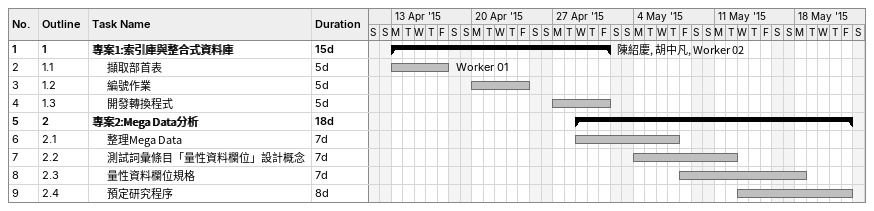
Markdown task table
| ID | WBS | Task | Duration | Start | Finish | Resources |
|---|---|---|---|---|---|---|
| 1 | 1 | **專案1:索引庫與整合式資料庫** | 15d | 2015-04-13 | 2015-05-01 | 陳紹慶, 胡中凡, Worker 02 |
| 2 | 1.1 | 擷取部首表 | 5d | 2015-04-13 | 2015-04-17 | Worker 01 |
| 3 | 1.2 | 編號作業 | 5d | 2015-04-20 | 2015-04-24 |  |
| 4 | 1.3 | 開發轉換程式 | 5d | 2015-04-27 | 2015-05-01 |  |
| 5 | 2 | **專案2:Mega Data分析** | 18d | 2015-04-29 | 2015-05-22 |  |
| 6 | 2.1 | 整理Mega Data | 7d | 2015-04-29 | 2015-05-07 |  |
| 7 | 2.2 | 測試詞彙條目「量性資料欄位」設計概念 | 7d | 2015-05-04 | 2015-05-12 |  |
| 8 | 2.3 | 量性資料欄位規格 | 7d | 2015-05-08 | 2015-05-18 |  |
| 9 | 2.4 | 預定研究程序 | 8d | 2015-05-13 | 2015-05-22 |  |
